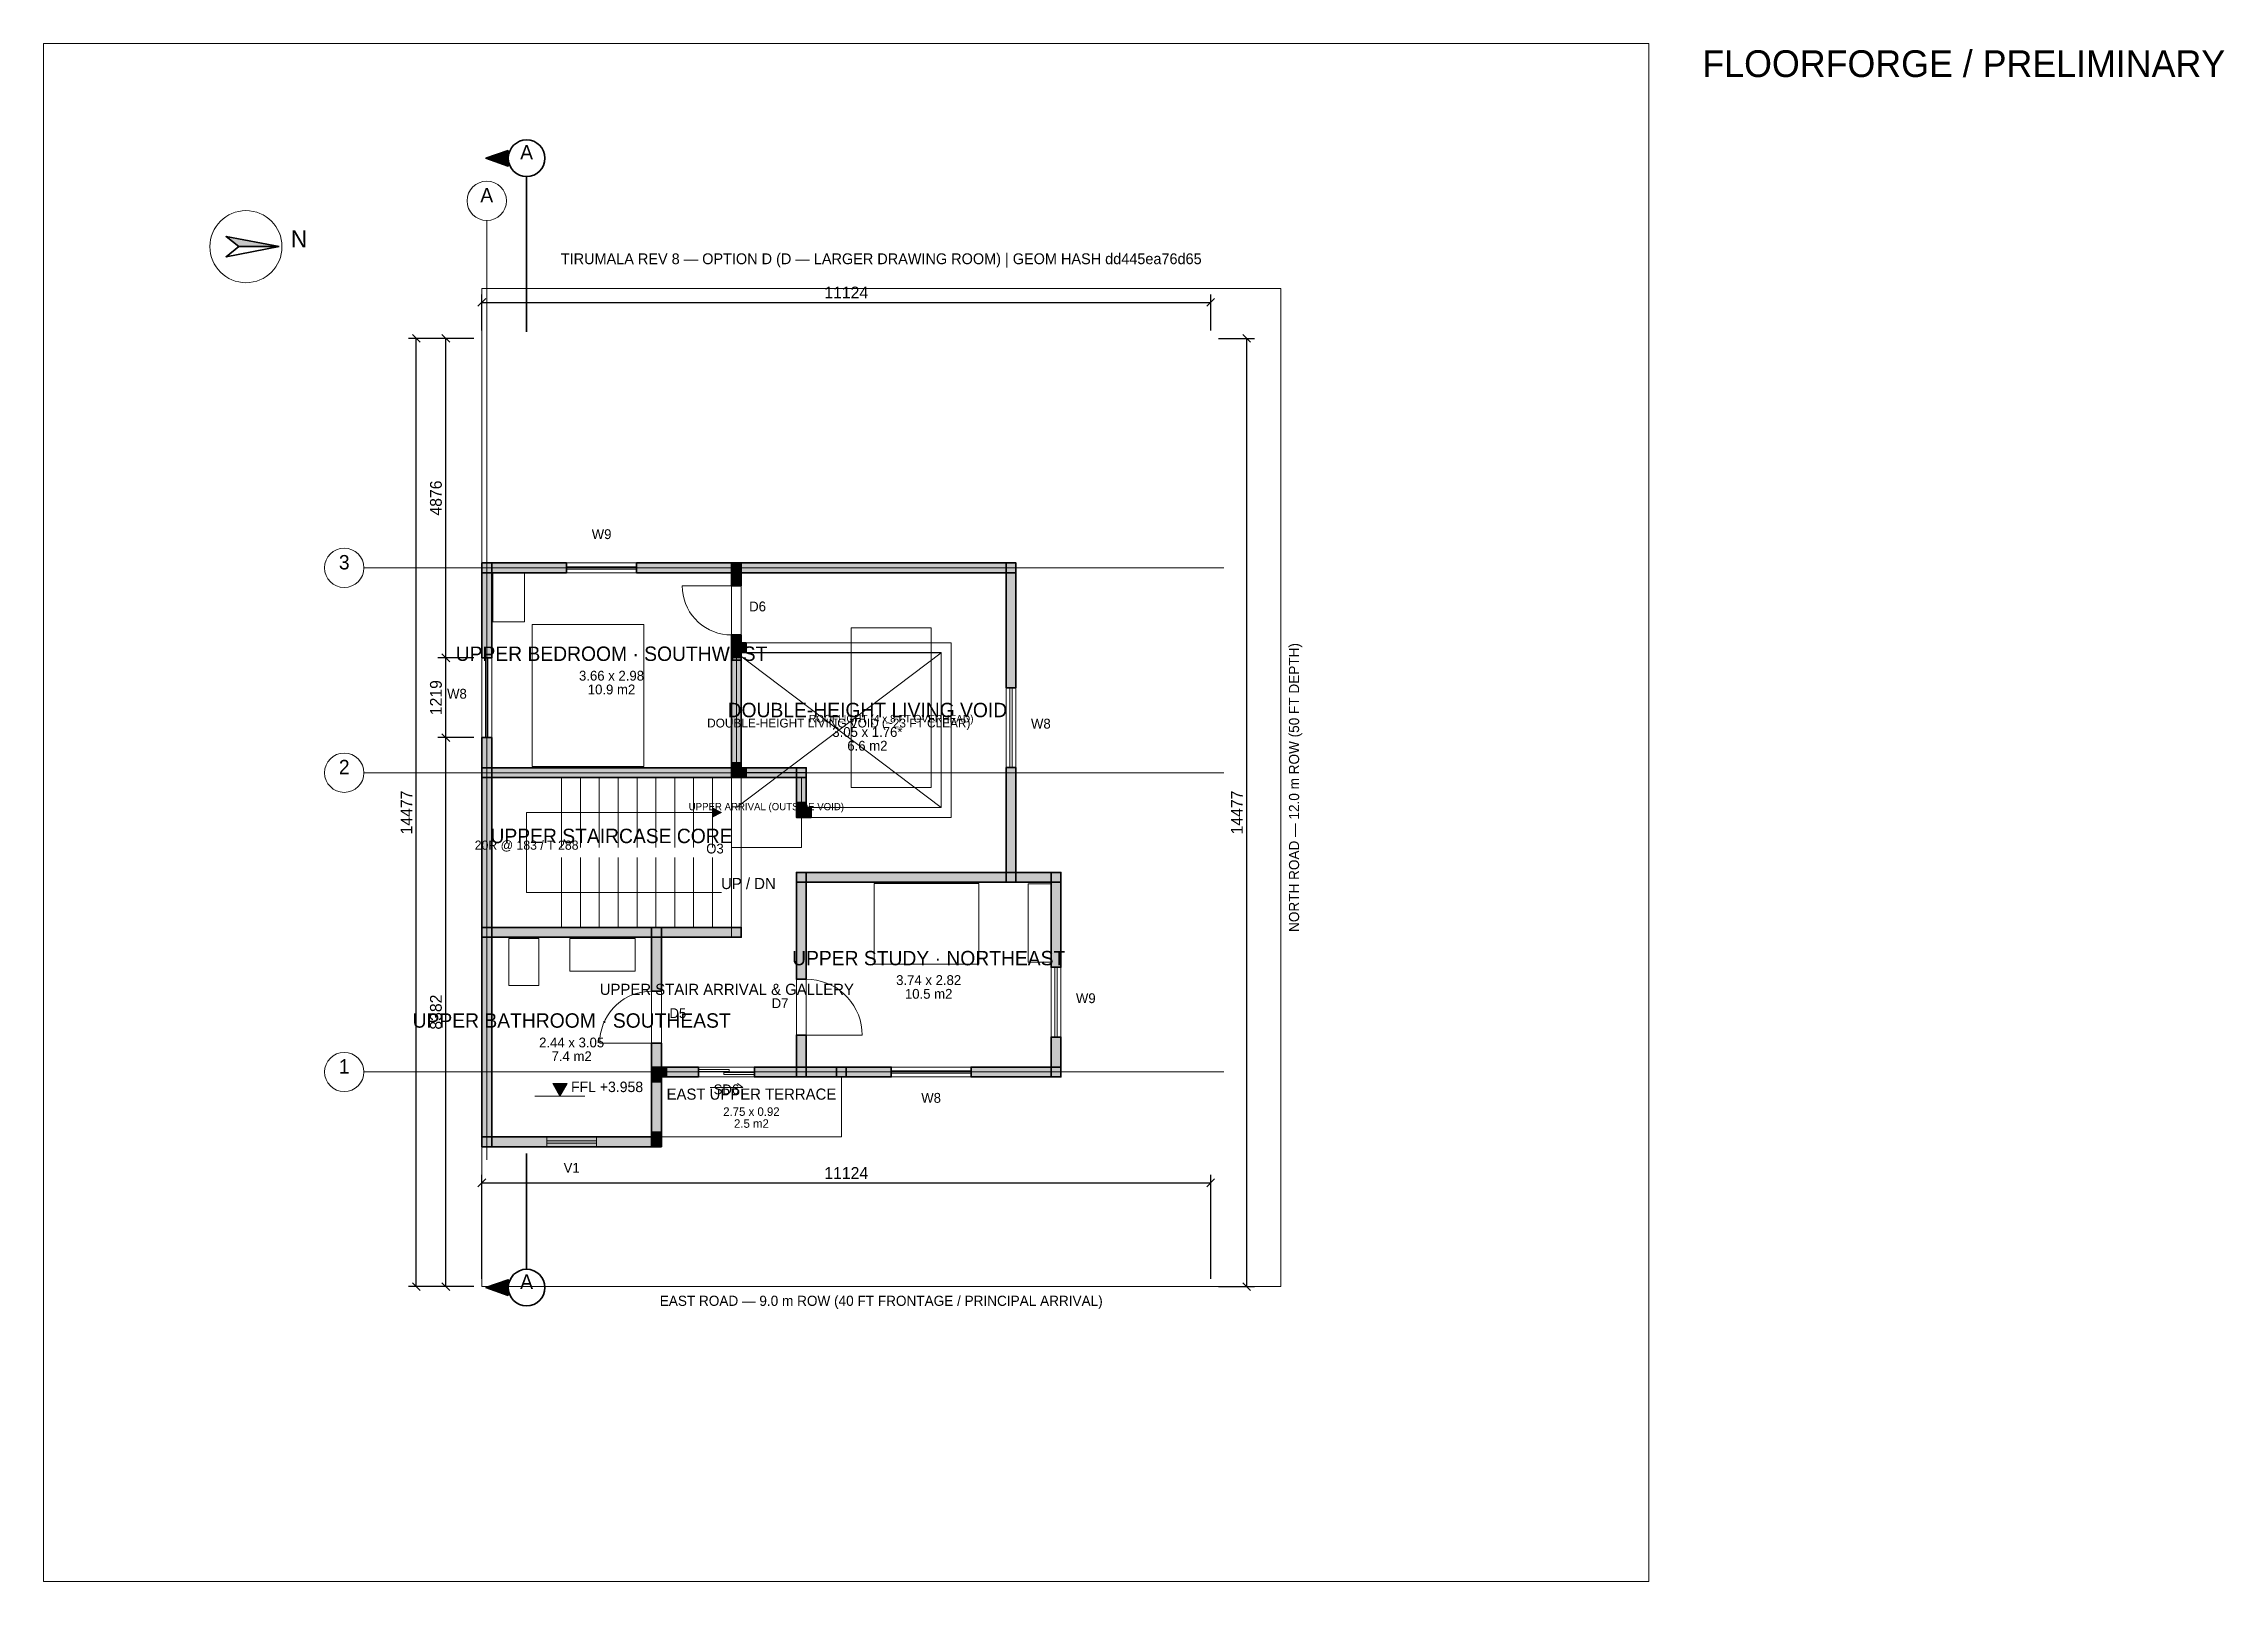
# Paper-space layout 'FLOOR-1' of a CAD drawing. Header units: millimetres. Extents: x 20 to 346, y 30 to 260.
# The model-space entities are those that its viewports show. They can reach past a viewport. Long polylines and large blocks are cut down to what shows.
import ezdxf
from ezdxf.enums import TextEntityAlignment as Align

# ---------------------------------------------------------------- set-up
doc = ezdxf.new("R2010")
doc.units = ezdxf.units.MM
for name, color, linetype, lineweight in [('A-ANNO', 7, 'Continuous', 18), ('A-DIMS', 7, 'Continuous', 13), ('A-DOOR', 3, 'Continuous', 18), ('A-FLOR', 8, 'Continuous', 13), ('A-FURN', 8, 'Continuous', 13), ('A-GRID', 8, 'Continuous', 13), ('A-LEVL', 7, 'Continuous', 13), ('A-SECT', 1, 'Continuous', 35), ('A-SITE', 8, 'Continuous', 18), ('A-STAIR', 7, 'Continuous', 18), ('A-TAGS', 1, 'Continuous', 13), ('A-WALL', 7, 'Continuous', 35), ('A-WIND', 4, 'Continuous', 18)]:
    doc.layers.add(name, color=color, linetype=linetype, lineweight=lineweight)
doc.dimstyles.new('FF-ARCH', dxfattribs={"dimtxt": 180, "dimasz": 90, "dimexe": 120, "dimexo": 120, "dimgap": 60, "dimtad": 1, "dimdec": 0, "dimtsz": 60, "dimcen": 2.5, "dimazin": 3, "dimtfac": 1, "dimtmove": 0, "dimatfit": 3})

msp = doc.modelspace()

# ---------------------------------------------------------------- hatches: boundary and pattern name
at = {"layer": 'A-LEVL'}
msp.add_hatch(color=7, dxfattribs=at).paths.add_polyline_path([(24206, 3100), (24426, 3100), (24316, 2910)])
at = {"layer": 'A-SECT'}
for points in [[(23528, 17347), (23188, 17227), (23528, 17107)], [(23528, -135), (23188, -15), (23528, 105)]]:
    msp.add_hatch(color=7, dxfattribs=at).paths.add_polyline_path(points)
at = {"layer": 'A-STAIR'}
msp.add_hatch(color=7, dxfattribs=at).paths.add_polyline_path([(26643, 7167.5), (26643, 7307.5), (26783, 7237.5)])
at = {"layer": 'A-WALL'}
for points in [[(20031, 15877), (19222.5, 16031), (19415, 15877)], [(23125, 11048), (23275, 11048), (23275, 9601), (23125, 9601), (23125, 10973), (23125, 11048)], [(23200, 10898), (23125, 10898), (23125, 11048), (24419, 11048), (24419, 10898), (23200, 10898)], [(27083, 11048), (27083, 10898), (25486, 10898), (25486, 11048), (27008, 11048), (27083, 11048)], [(26933, 11048), (27083, 11048), (27083, 10699), (26933, 10699), (26933, 10973), (26933, 11048)], [(31201, 11048), (31276, 11048), (31276, 10898), (27008, 10898), (26933, 10898), (26933, 11048), (31201, 11048)], [(31126, 11048), (31276, 11048), (31276, 9144), (31126, 9144), (31126, 10973), (31126, 11048)], [(27083, 9754), (27083, 9679), (26933, 9679), (26933, 9949), (27083, 9949), (27083, 9754)], [(26933, 9754), (26933, 9829), (27083, 9829), (27083, 9679), (27083, 9604), (26933, 9604), (26933, 9754)], [(27083, 9829), (27158, 9829), (27158, 9679), (27008, 9679), (26933, 9679), (26933, 9829), (27083, 9829)], [(26933, 9679), (26933, 9754), (27083, 9754), (27083, 7921), (27083, 7846), (26933, 7846), (26933, 9679)], [(23275, 7846), (23275, 7771), (23125, 7771), (23125, 8382), (23275, 8382), (23275, 7846)], [(26933, 7921), (26933, 7996), (27083, 7996), (27083, 7846), (27083, 7771), (26933, 7771), (26933, 7921)], [(23125, 7846), (23125, 7921), (23275, 7921), (23275, 5410), (23275, 5335), (23125, 5335), (23125, 7846)], [(27008, 7921), (27083, 7921), (27083, 7771), (23200, 7771), (23125, 7771), (23125, 7921), (27008, 7921)], [(27083, 7921), (27158, 7921), (27158, 7771), (27008, 7771), (26933, 7771), (26933, 7921), (27083, 7921)], [(28001, 7921), (28076, 7921), (28076, 7771), (27083, 7771), (27008, 7771), (27008, 7921), (28001, 7921)], [(27926, 7846), (27926, 7921), (28076, 7921), (28076, 7314), (28076, 7239), (27926, 7239), (27926, 7846)], [(31276, 6248), (31276, 6173), (31126, 6173), (31126, 7925), (31276, 7925), (31276, 6248)], [(27926, 7314), (27926, 7389), (28076, 7389), (28076, 7239), (28076, 7164), (27926, 7164), (27926, 7314)], [(28076, 7314), (28151, 7314), (28151, 7164), (28001, 7164), (27926, 7164), (27926, 7314), (28076, 7314)], [(27926, 6323), (28076, 6323), (28076, 4693), (27926, 4693), (27926, 6248), (27926, 6323)], [(31201, 6323), (31276, 6323), (31276, 6173), (28001, 6173), (27926, 6173), (27926, 6323), (31201, 6323)], [(31887, 6323), (31962, 6323), (31962, 6173), (31201, 6173), (31126, 6173), (31126, 6323), (31887, 6323)], [(31812, 6323), (31962, 6323), (31962, 4877), (31812, 4877), (31812, 6248), (31812, 6323)], [(23125, 5410), (23125, 5485), (23275, 5485), (23275, 2210), (23275, 2135), (23125, 2135), (23125, 5410)], [(25791, 5485), (25866, 5485), (25866, 5335), (23200, 5335), (23125, 5335), (23125, 5485), (25791, 5485)], [(25716, 5485), (25866, 5485), (25866, 4511), (25716, 4511), (25716, 5410), (25716, 5485)], [(27008, 5485), (27083, 5485), (27083, 5335), (25791, 5335), (25716, 5335), (25716, 5485), (27008, 5485)], [(25866, 3277), (25866, 3202), (25716, 3202), (25716, 3719), (25866, 3719), (25866, 3277)], [(28076, 3277), (28076, 3202), (27926, 3202), (27926, 3840), (28076, 3840), (28076, 3277)], [(31962, 3277), (31962, 3202), (31812, 3202), (31812, 3810), (31962, 3810), (31962, 3277)], [(25716, 3277), (25716, 3352), (25866, 3352), (25866, 3202), (25866, 3127), (25716, 3127), (25716, 3277)], [(25866, 3352), (25941, 3352), (25941, 3202), (25791, 3202), (25716, 3202), (25716, 3352), (25866, 3352)], [(25866, 3202), (25791, 3202), (25791, 3352), (26431, 3352), (26431, 3202), (25866, 3202)], [(28076, 3352), (28076, 3202), (27284, 3202), (27284, 3352), (28001, 3352), (28076, 3352)], [(28612, 3352), (28687, 3352), (28687, 3202), (28001, 3202), (27926, 3202), (27926, 3352), (28612, 3352)], [(28612, 3202), (28537, 3202), (28537, 3352), (29372, 3352), (29372, 3202), (28612, 3202)], [(31962, 3352), (31962, 3202), (30591, 3202), (30591, 3352), (31887, 3352), (31962, 3352)], [(25716, 3202), (25716, 3277), (25866, 3277), (25866, 2285), (25866, 2210), (25716, 2210), (25716, 3202)], [(25716, 2285), (25716, 2360), (25866, 2360), (25866, 2210), (25866, 2135), (25716, 2135), (25716, 2285)], [(25791, 2285), (25866, 2285), (25866, 2135), (23200, 2135), (23125, 2135), (23125, 2285), (25791, 2285)]]:
    msp.add_hatch(color=7, dxfattribs=at).paths.add_polyline_path(points)

# ---------------------------------------------------------------- linework, layer by layer
at = {"layer": 'A-ANNO'}
msp.add_circle((19525, 15877), 550, dxfattribs=at)
at = {"layer": 'A-DOOR'}
for p, q in [((26933, 10699), (26183, 10699)), ((26933, 5335), (26933, 7921)), ((27083, 5335), (27083, 7921)), ((25716, 3719), (24924, 3719)), ((28076, 3840), (28929, 3840)), ((26607.5, 3042), (27107.5, 3042)), ((27107.5, 3042), (27027.5, 3102))]:
    msp.add_line(p, q, dxfattribs=at)
for points in [[(26933, 9949), (26863.8, 9952.2), (26795.2, 9961.8), (26727.8, 9977.6), (26662.1, 9999.6), (26598.7, 10027.6), (26538.2, 10061.3), (26481, 10100.5), (26427.7, 10144.7), (26378.7, 10193.7), (26334.5, 10247), (26295.3, 10304.2), (26261.6, 10364.7), (26233.6, 10428.1), (26211.6, 10493.8), (26195.8, 10561.2), (26186.2, 10629.8), (26183, 10699)], [(28076, 4693), (28154.7, 4689.4), (28232.7, 4678.5), (28309.4, 4660.4), (28384.1, 4635.4), (28456.2, 4603.6), (28525, 4565.2), (28590, 4520.7), (28650.7, 4470.4), (28706.4, 4414.7), (28756.7, 4354), (28801.2, 4289), (28839.6, 4220.2), (28871.4, 4148.1), (28896.4, 4073.4), (28914.5, 3996.7), (28925.4, 3918.7), (28929, 3840)], [(25716, 4511), (25642.9, 4507.6), (25570.5, 4497.5), (25499.3, 4480.8), (25429.9, 4457.5), (25363, 4428), (25299.1, 4392.4), (25238.7, 4351), (25182.4, 4304.3), (25130.7, 4252.6), (25084, 4196.3), (25042.6, 4135.9), (25007, 4072), (24977.5, 4005.1), (24954.2, 3935.7), (24937.5, 3864.5), (24927.4, 3792.1), (24924, 3719)]]:
    msp.add_lwpolyline(points, dxfattribs=at)
for points in [[(26431, 3283), (26897.5, 3283), (26897.5, 3315), (26431, 3315)], [(26817.5, 3239), (27284, 3239), (27284, 3271), (26817.5, 3271)]]:
    msp.add_lwpolyline(points, close=True, dxfattribs=at)
at = {"layer": 'A-FLOR'}
for p, q in [((27010, 7315), (30134, 9677)), ((27010, 9677), (30134, 7315))]:
    msp.add_line(p, q, dxfattribs=at)
for points in [[(23125, 2285), (23125, 5335), (23125, 5410), (23125, 5485), (23125, 7771), (23125, 7846), (23125, 7921), (23125, 10898), (23125, 10973), (23125, 11048), (23275, 11048), (26933, 11048), (27008, 11048), (27083, 11048), (31126, 11048), (31201, 11048), (31276, 11048), (31276, 10898), (31276, 6323), (31812, 6323), (31887, 6323), (31962, 6323), (31962, 6173), (31962, 3352), (31962, 3277), (31962, 3202), (31812, 3202), (28687, 3202), (28612, 3202), (28612, 2285), (25866, 2285), (25866, 2210), (25866, 2135), (25716, 2135), (23275, 2135), (23200, 2135), (23125, 2135), (23125, 2285)], [(23275, 7921), (26933, 7921), (26933, 10898), (23275, 10898)], [(25866, 3352), (27926, 3352), (27926, 6323), (31126, 6323), (31126, 10898), (27083, 10898), (27083, 9829), (30286, 9829), (30286, 7164), (27926, 7164), (27926, 7771), (27083, 7771), (27083, 5335), (25866, 5335)], [(28077, 7315), (30134, 7315), (30134, 9677), (27010, 9677), (27010, 7849), (28077, 7849)], [(28076, 7314), (30136, 7314), (30136, 9679), (27083, 9679), (27083, 7921), (28076, 7921)], [(30136, 9679), (27083, 9679), (27083, 7921), (28076, 7921), (28076, 7314), (30136, 7314), (30136, 9679)], [(23275, 5485), (26933, 5485), (26933, 7771), (23275, 7771)], [(23275, 7771), (23275, 5485), (26933, 5485), (26933, 7771), (23275, 7771)], [(28076, 3352), (31812, 3352), (31812, 6173), (28076, 6173)], [(23275, 2285), (25716, 2285), (25716, 5335), (23275, 5335)], [(25866, 2285), (28612, 2285), (28612, 3202), (25866, 3202)]]:
    msp.add_lwpolyline(points, close=True, dxfattribs=at)
for points in [[(28151.1, 7314), (30136, 7314), (30136, 9679), (27158.1, 9679)], [(26933, 5485), (26933, 6704)], [(25866.1, 2285), (28612, 2285), (28612, 3201.9)]]:
    msp.add_lwpolyline(points, dxfattribs=at)
at = {"layer": 'A-FURN'}
for points in [[(23775, 10148), (23775, 10898), (23295, 10898), (23295, 10148)], [(25595, 7941), (25595, 10111), (23895, 10111), (23895, 7941)], [(30712, 4923), (30712, 6153), (29112, 6153), (29112, 4923)], [(31812, 4952), (31812, 6152), (31462, 6152), (31462, 4952)], [(23996, 4595), (23996, 5315), (23536, 5315), (23536, 4595)], [(25466, 4815), (25466, 5315), (24466, 5315), (24466, 4815)]]:
    msp.add_lwpolyline(points, close=True, dxfattribs=at)
at = {"layer": 'A-GRID'}
for p, q in [((23200, 1935), (23200, 16277)), ((21325, 10973), (34448, 10973)), ((21325, 7846), (34448, 7846)), ((21325, 3277), (34448, 3277))]:
    msp.add_line(p, q, dxfattribs=at)
for centre in [(23200, 16577), (21025, 10973), (21025, 7846), (21025, 3277)]:
    msp.add_circle(centre, 300, dxfattribs=at)
at = {"layer": 'A-LEVL'}
msp.add_line((23936, 2910), (24696, 2910), dxfattribs=at)
msp.add_lwpolyline([(24206, 3100), (24426, 3100), (24316, 2910)], close=True, dxfattribs=at)
at = {"layer": 'A-SECT'}
for p, q in [((23808, 16647), (23808, 16947)), ((23808, 14577), (23808, 16647)), ((23808, 2035), (23808, 565)), ((23808, 565), (23808, 265))]:
    msp.add_line(p, q, dxfattribs=at)
for points in [[(23528, 17347), (23188, 17227), (23528, 17107)], [(23528, -135), (23188, -15), (23528, 105)]]:
    msp.add_lwpolyline(points, close=True, dxfattribs=at)
for centre in [(23808, 17227), (23808, -15)]:
    msp.add_circle(centre, 280, dxfattribs=at)
at = {"layer": 'A-SITE'}
msp.add_lwpolyline([(23124, 0), (35316, 0), (35316, 15240), (23124, 15240)], close=True, dxfattribs=at)
at = {"layer": 'A-STAIR'}
for p, q in [((24342, 6704), (24342, 7771)), ((24629.9, 6704), (24629.9, 7771)), ((24917.8, 6704), (24917.8, 7771)), ((25205.7, 6704), (25205.7, 7771)), ((25493.6, 6704), (25493.6, 7771)), ((25781.4, 6704), (25781.4, 7771)), ((26069.3, 6704), (26069.3, 7771)), ((26357.2, 6704), (26357.2, 7771)), ((26645.1, 6704), (26645.1, 7771)), ((26933, 6704), (26933, 7771)), ((24342, 5485), (24342, 6552)), ((24629.9, 5485), (24629.9, 6552)), ((24917.8, 5485), (24917.8, 6552)), ((25205.7, 5485), (25205.7, 6552)), ((25493.6, 5485), (25493.6, 6552)), ((25781.4, 5485), (25781.4, 6552)), ((26069.3, 5485), (26069.3, 6552)), ((26357.2, 5485), (26357.2, 6552)), ((26645.1, 5485), (26645.1, 6552)), ((26933, 5485), (26933, 6552))]:
    msp.add_line(p, q, dxfattribs=at)
for points in [[(26934, 6706), (28001, 6706), (28001, 7772), (26934, 7772)], [(26643, 7167.5), (26643, 7307.5), (26783, 7237.5)]]:
    msp.add_lwpolyline(points, close=True, dxfattribs=at)
msp.add_lwpolyline([(26783, 6018.5), (23808.5, 6018.5), (23808.5, 7237.5), (26783, 7237.5)], dxfattribs=at)
at = {"layer": 'A-WALL'}
for points in [[(20031, 15877), (19222.5, 16031), (19415, 15877)], [(20031, 15877), (19222.5, 15723), (19415, 15877)], [(23125, 11048), (23275, 11048), (23275, 9601), (23125, 9601), (23125, 10973), (23125, 11048)], [(23200, 10898), (23125, 10898), (23125, 11048), (24419, 11048), (24419, 10898), (23200, 10898)], [(27083, 11048), (27083, 10898), (25486, 10898), (25486, 11048), (27008, 11048), (27083, 11048)], [(26933, 11048), (27083, 11048), (27083, 10699), (26933, 10699), (26933, 10973), (26933, 11048)], [(31201, 11048), (31276, 11048), (31276, 10898), (27008, 10898), (26933, 10898), (26933, 11048), (31201, 11048)], [(31126, 11048), (31276, 11048), (31276, 9144), (31126, 9144), (31126, 10973), (31126, 11048)], [(27083, 9754), (27083, 9679), (26933, 9679), (26933, 9949), (27083, 9949), (27083, 9754)], [(26933, 9754), (26933, 9829), (27083, 9829), (27083, 9679), (27083, 9604), (26933, 9604), (26933, 9754)], [(27083, 9829), (27158, 9829), (27158, 9679), (27008, 9679), (26933, 9679), (26933, 9829), (27083, 9829)], [(26933, 9679), (26933, 9754), (27083, 9754), (27083, 7921), (27083, 7846), (26933, 7846), (26933, 9679)], [(23275, 7846), (23275, 7771), (23125, 7771), (23125, 8382), (23275, 8382), (23275, 7846)], [(26933, 7921), (26933, 7996), (27083, 7996), (27083, 7846), (27083, 7771), (26933, 7771), (26933, 7921)], [(23125, 7846), (23125, 7921), (23275, 7921), (23275, 5410), (23275, 5335), (23125, 5335), (23125, 7846)], [(27008, 7921), (27083, 7921), (27083, 7771), (23200, 7771), (23125, 7771), (23125, 7921), (27008, 7921)], [(27083, 7921), (27158, 7921), (27158, 7771), (27008, 7771), (26933, 7771), (26933, 7921), (27083, 7921)], [(28001, 7921), (28076, 7921), (28076, 7771), (27083, 7771), (27008, 7771), (27008, 7921), (28001, 7921)], [(27926, 7846), (27926, 7921), (28076, 7921), (28076, 7314), (28076, 7239), (27926, 7239), (27926, 7846)], [(31276, 6248), (31276, 6173), (31126, 6173), (31126, 7925), (31276, 7925), (31276, 6248)], [(27926, 7314), (27926, 7389), (28076, 7389), (28076, 7239), (28076, 7164), (27926, 7164), (27926, 7314)], [(28076, 7314), (28151, 7314), (28151, 7164), (28001, 7164), (27926, 7164), (27926, 7314), (28076, 7314)], [(27926, 6323), (28076, 6323), (28076, 4693), (27926, 4693), (27926, 6248), (27926, 6323)], [(31201, 6323), (31276, 6323), (31276, 6173), (28001, 6173), (27926, 6173), (27926, 6323), (31201, 6323)], [(31887, 6323), (31962, 6323), (31962, 6173), (31201, 6173), (31126, 6173), (31126, 6323), (31887, 6323)], [(31812, 6323), (31962, 6323), (31962, 4877), (31812, 4877), (31812, 6248), (31812, 6323)], [(23125, 5410), (23125, 5485), (23275, 5485), (23275, 2210), (23275, 2135), (23125, 2135), (23125, 5410)], [(25791, 5485), (25866, 5485), (25866, 5335), (23200, 5335), (23125, 5335), (23125, 5485), (25791, 5485)], [(25716, 5485), (25866, 5485), (25866, 4511), (25716, 4511), (25716, 5410), (25716, 5485)], [(27008, 5485), (27083, 5485), (27083, 5335), (25791, 5335), (25716, 5335), (25716, 5485), (27008, 5485)], [(25866, 3277), (25866, 3202), (25716, 3202), (25716, 3719), (25866, 3719), (25866, 3277)], [(28076, 3277), (28076, 3202), (27926, 3202), (27926, 3840), (28076, 3840), (28076, 3277)], [(31962, 3277), (31962, 3202), (31812, 3202), (31812, 3810), (31962, 3810), (31962, 3277)], [(25716, 3277), (25716, 3352), (25866, 3352), (25866, 3202), (25866, 3127), (25716, 3127), (25716, 3277)], [(25866, 3352), (25941, 3352), (25941, 3202), (25791, 3202), (25716, 3202), (25716, 3352), (25866, 3352)], [(25866, 3202), (25791, 3202), (25791, 3352), (26431, 3352), (26431, 3202), (25866, 3202)], [(28076, 3352), (28076, 3202), (27284, 3202), (27284, 3352), (28001, 3352), (28076, 3352)], [(28612, 3352), (28687, 3352), (28687, 3202), (28001, 3202), (27926, 3202), (27926, 3352), (28612, 3352)], [(28612, 3202), (28537, 3202), (28537, 3352), (29372, 3352), (29372, 3202), (28612, 3202)], [(31962, 3352), (31962, 3202), (30591, 3202), (30591, 3352), (31887, 3352), (31962, 3352)], [(25716, 3202), (25716, 3277), (25866, 3277), (25866, 2285), (25866, 2210), (25716, 2210), (25716, 3202)], [(25716, 2285), (25716, 2360), (25866, 2360), (25866, 2210), (25866, 2135), (25716, 2135), (25716, 2285)], [(25791, 2285), (25866, 2285), (25866, 2135), (23200, 2135), (23125, 2135), (23125, 2285), (25791, 2285)]]:
    msp.add_lwpolyline(points, close=True, dxfattribs=at)
at = {"layer": 'A-WIND'}
for p, q in [((24419, 11048), (25486, 11048)), ((24419, 11048), (24419, 10898)), ((24419, 10991), (25486, 10991)), ((25486, 11048), (25486, 10898)), ((24419, 10955), (25486, 10955)), ((24419, 10898), (25486, 10898)), ((23125, 8382), (23125, 9601)), ((23125, 9601), (23275, 9601)), ((23182, 8382), (23182, 9601)), ((23218, 8382), (23218, 9601)), ((23275, 8382), (23275, 9601)), ((31126, 7925), (31126, 9144)), ((31276, 9144), (31126, 9144)), ((31183, 7925), (31183, 9144)), ((31219, 7925), (31219, 9144)), ((31276, 7925), (31276, 9144)), ((23125, 8382), (23275, 8382)), ((31276, 7925), (31126, 7925)), ((31812, 3810), (31812, 4877)), ((31962, 4877), (31812, 4877)), ((31869, 3810), (31869, 4877)), ((31905, 3810), (31905, 4877)), ((31962, 3810), (31962, 4877)), ((31962, 3810), (31812, 3810)), ((29372, 3352), (30591, 3352)), ((29372, 3202), (29372, 3352)), ((30591, 3202), (30591, 3352)), ((29372, 3295), (30591, 3295)), ((29372, 3259), (30591, 3259)), ((29372, 3202), (30591, 3202)), ((24115, 2285), (24877, 2285)), ((24115, 2135), (24115, 2285)), ((24115, 2228), (24877, 2228)), ((24115, 2192), (24877, 2192)), ((24115, 2135), (24877, 2135)), ((24877, 2135), (24877, 2285))]:
    msp.add_line(p, q, dxfattribs=at)
msp.add_lwpolyline([(28763, 7620), (29982, 7620), (29982, 10058), (28763, 10058)], close=True, dxfattribs=at)

# ---------------------------------------------------------------- texts
at = {"layer": 'A-ANNO'}
for s, height, p in [('N', 260, (20335, 15787)), ('TIRUMALA REV 8 — OPTION D (D — LARGER DRAWING ROOM) | GEOM HASH dd445ea76d65', 165, (29220, 15560)), ('UPPER BEDROOM · SOUTHWEST', 220, (25104, 9486.5)), ('3.66 x 2.98', 150, (25104, 9207)), ('10.9 m2', 150, (25104, 8997)), ('DOUBLE-HEIGHT LIVING VOID (~23 FT CLEAR)', 135, (28572, 8496)), ('DOUBLE-HEIGHT LIVING VOID', 220, (29009, 8627.2)), ('3.05 x 1.76*', 150, (29009, 8347.7)), ('6.6 m2', 150, (29009, 8137.7)), ('UPPER STAIRCASE CORE', 220, (25104, 6705)), ('UPPER STUDY · NORTHEAST', 220, (29944, 4839.5)), ('3.74 x 2.82', 150, (29944, 4560)), ('UPPER STAIR ARRIVAL & GALLERY', 170, (26863.7, 4402.6)), ('10.5 m2', 150, (29944, 4350)), ('UPPER BATHROOM · SOUTHEAST', 220, (24495.5, 3887)), ('2.44 x 3.05', 150, (24495.5, 3607.5)), ('7.4 m2', 150, (24495.5, 3397.5)), ('EAST UPPER TERRACE', 170, (27239, 2803)), ('2.75 x 0.92', 130, (27239, 2568)), ('2.5 m2', 130, (27239, 2386))]:
    msp.add_text(s, height=height, dxfattribs=at).set_placement(p, align=Align.BOTTOM_CENTER)
at = {"layer": 'A-GRID'}
for s, p in [('A', (23200, 16487)), ('3', (21025, 10883)), ('2', (21025, 7756)), ('1', (21025, 3187))]:
    msp.add_text(s, height=220, dxfattribs=at).set_placement(p, align=Align.BOTTOM_CENTER)
at = {"layer": 'A-LEVL'}
msp.add_text('FFL +3.958', height=160, dxfattribs=at).set_placement((24486, 2970))
at = {"layer": 'A-SECT'}
for p in [(23808, 17142), (23808, -100)]:
    msp.add_text('A', height=220, dxfattribs=at).set_placement(p, align=Align.BOTTOM_CENTER)
at = {"layer": 'A-SITE'}
msp.add_text('NORTH ROAD — 12.0 m ROW (50 FT DEPTH)', height=155, rotation=90, dxfattribs=at).set_placement((35644, 7620), align=Align.BOTTOM_CENTER)
msp.add_text('EAST ROAD — 9.0 m ROW (40 FT FRONTAGE / PRINCIPAL ARRIVAL)', height=155, dxfattribs=at).set_placement((29220, -340), align=Align.BOTTOM_CENTER)
at = {"layer": 'A-STAIR'}
for s, height, p in [('UPPER ARRIVAL (OUTSIDE VOID)', 110, (27467, 7240)), ('20R @ 183 / T 288', 140, (23808.5, 6628)), ('UP / DN', 170, (27193, 6018.5))]:
    msp.add_text(s, height=height, dxfattribs=at).set_placement(p, align=Align.BOTTOM_CENTER)
at = {"layer": 'A-TAGS'}
for s, p in [('W9', (24952.5, 11368)), ('D6', (27333, 10264)), ('W8', (22745, 8931.5)), ('W8', (31656, 8474.5)), ('O3', (26683, 6568)), ('D7', (27676, 4206.5)), ('W9', (32342, 4283.5)), ('D5', (26116, 4055)), ('SD6', (26857.5, 2892)), ('W8', (29981.5, 2762)), ('V1', (24496, 1695))]:
    msp.add_text(s, height=150, dxfattribs=at).set_placement(p, align=Align.BOTTOM_CENTER)
at = {"layer": 'A-WIND'}
msp.add_text('ROOFLIGHT (4 x 8 FT OVERHEAD)', height=115, dxfattribs=at).set_placement((29372.5, 8579), align=Align.BOTTOM_CENTER)

# ---------------------------------------------------------------- dimensions: what is measured, and where the dimension line sits
at = {"layer": 'A-DIMS'}
for base, p1, p2 in [((23124, 15027), (23124, 14477), (34248, 14477)), ((23124, 1585), (23124, 0), (34248, 0))]:
    msp.add_linear_dim(base=base, p1=p1, p2=p2, dimstyle='FF-ARCH', dxfattribs=at).render()
for base, p1, p2 in [((22125, 0), (23124, 0), (23124, 14477)), ((22575, 9601), (23124, 9601), (23124, 14477)), ((34798, 0), (34248, 0), (34248, 14477)), ((22575, 8382), (23124, 8382), (23124, 9601)), ((22575, 0), (23124, 0), (23124, 8382))]:
    msp.add_linear_dim(base=base, p1=p1, p2=p2, angle=90, dimstyle='FF-ARCH', dxfattribs=at).render()

psp = doc.layouts.new('FLOOR-1')

# ---------------------------------------------------------------- texts
psp.add_text('FLOORFORGE / PRELIMINARY', height=4).set_placement((268, 255))

# ---------------------------------------------------------------- viewports
at = {"layer": 'VIEWPORTS'}
psp.add_viewport(center=(140, 145), size=(240, 230), view_center_point=(28686, 7238.5), view_height=23477, dxfattribs=at)

doc.saveas('drawing.dxf')
